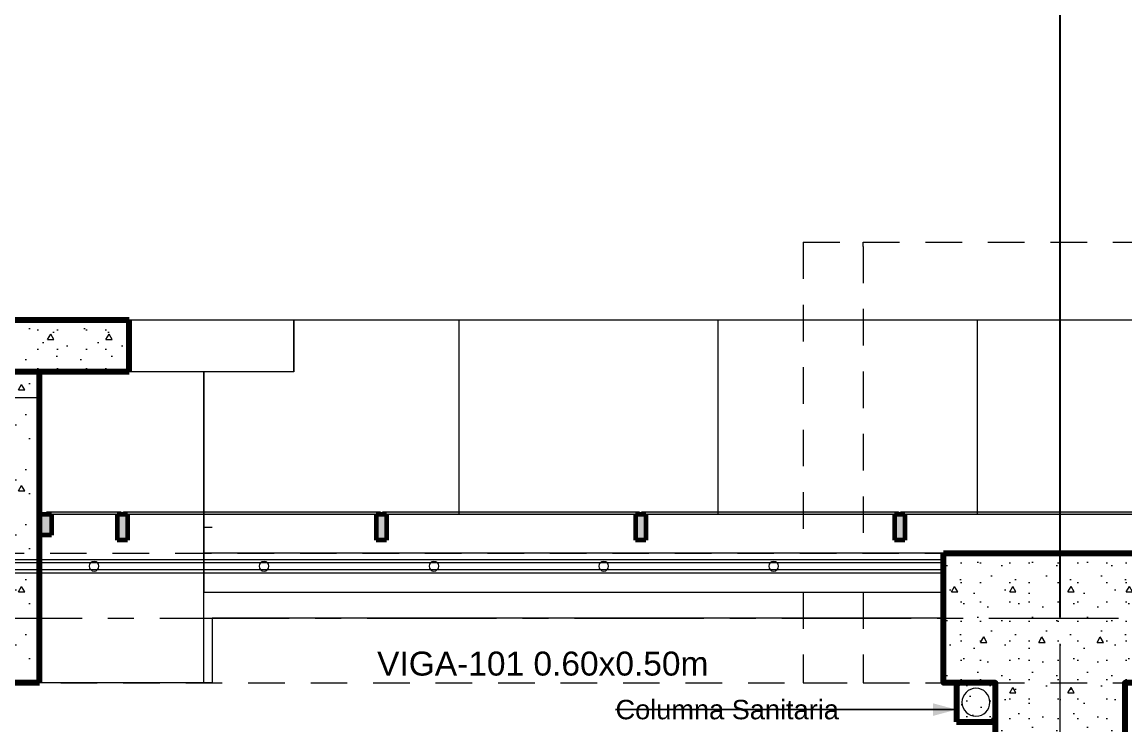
# Model space of a CAD drawing. Header units: inches. Extents: x -38 to 5698, y -33 to 92.
# Drawn here: x 125.814 to 130.07, y 39.238 to 41.95 of the extents above; entities that cross this region are included whole.
import ezdxf

# ---------------------------------------------------------------- set-up
doc = ezdxf.new("R2010")
doc.units = ezdxf.units.IN
doc.header["$MEASUREMENT"] = 0
doc.set_wipeout_variables(frame=1)
doc.header["$PDMODE"] = 1
for name, pattern in [('Hidden Line', [0.195611, 0.141111, -0.0545]), ('Línea Oculta', [0.195611, 0.141111, -0.0545]), ('Punto & Raya', [0.65, 0.5, -0.075, 0, -0.075]), ('Wipeout_Contour', [1, 0, -1])]:
    doc.linetypes.add(name, pattern=pattern)
for name, color, linetype in [('02 _ ARQ _ ALB _ Cotas Ejes', 7, 'Continuous'), ('02 _ ARQ _ ALB _ Ejes Generales', 7, 'Continuous'), ('02 _ ARQ _ ZON _ Espacio.3D', 7, 'Continuous'), ('08 _ STR _ EXT _ 06 Columnas', 7, 'Continuous'), ('08 _ STR _ EXT _ 07 Losa Aligerada', 7, 'Continuous'), ('08 _ STR _ EXT _ 08 Placas Inclinadas', 7, 'Continuous'), ('08 _ STR _ EXT _ 09 Vigas', 7, 'Continuous'), ('Acabado - Muros', 7, 'Continuous'), ('Dibujo 2D - General', 7, 'Continuous'), ('Estructura - 04 MURO', 253, 'Continuous'), ('Estructura - Carga', 7, 'Continuous'), ('Interior - Escaleras & Barandillas', 7, 'Continuous'), ('MEP - HVAC', 7, 'Continuous'), ('Notas - Etiquetas', 251, 'Continuous')]:
    doc.layers.add(name, color=color, linetype=linetype)
doc.styles.add('Estilo_Generado_4', font='swisse.ttf')
doc.dimstyles.new('Estilo_Generado__15', dxfattribs={"dimtxt": 0.125, "dimasz": 0.095, "dimexe": 0.18, "dimexo": 0.003, "dimgap": 0, "dimtad": 0, "dimtih": 1, "dimtoh": 1, "dimzin": 0, "dimdsep": 46, "dimtxsty": 'Estilo_Generado_4', "dimblk": 'ARROWHEAD_6', "dimblk1": 'ARROWHEAD_6', "dimblk2": 'ARROWHEAD_6', "dimcen": 0.09, "dimclrd": 144, "dimclre": 144, "dimclrt": 7, "dimadec": 0, "dimazin": 0, "dimtfac": 1, "dimtdec": 4, "dimtmove": 0, "dimatfit": 3, "dimfxl": 1, "dimtolj": 1, "dimtzin": 0, "dimarcsym": 0})
doc.dimstyles.new('Estilo_Generado__8', dxfattribs={"dimtxt": 0.18, "dimasz": 0.0912, "dimexe": 0.18, "dimexo": 0.0625, "dimgap": 0, "dimtad": 0, "dimtih": 1, "dimtoh": 1, "dimdec": 4, "dimzin": 0, "dimdsep": 46, "dimcen": 0.09, "dimadec": 0, "dimazin": 0, "dimtfac": 1, "dimtdec": 4, "dimtmove": 0, "dimatfit": 3, "dimldrblk": 'ARROWHEAD_5', "dimfxl": 1, "dimtolj": 1, "dimtzin": 0, "dimarcsym": 0})
pattern_1 = [(0, (92.5, 3e-09), (0, 0.3897114), [0.024375, -0.200625]), (0, (92.6125, 0.19486), (0, 0.3897114), [0.024375, -0.200625]), (60, (92.5, 3e-09), (-0.3375, 0.1948557), [0.024375, -0.200625]), (60, (92.725, 3e-09), (-0.3375, 0.1948557), [0.024375, -0.200625]), (120, (92.5244, 3e-09), (0.3375, 0.1948557), [0.024375, -0.200625]), (120, (92.7494, 3e-09), (0.3375, 0.1948557), [0.024375, -0.200625]), (0, (92.500015, 0.0375), (0, 0.075), [0, -0.075, 0, -0.1125]), (45, (92.537515, 0.0375), (-0.05303301, 0.05303301), [0, -0.05625, 0, -0.09375])]

# ---------------------------------------------------------------- blocks, each defined once
blk = doc.blocks.new('ARROWHEAD_6')
at = {"color": 0, "linetype": 'Continuous', "lineweight": 0}
for p, q in [((-0.5, -0.5), (0.5, 0.5)), ((0, 0), (-1, 0))]:
    blk.add_line(p, q, dxfattribs=at)
blk = doc.blocks.new('*D83', base_point=(804.059, 0))
at = {"layer": '02 _ ARQ _ ALB _ Cotas Ejes', "color": 144, "linetype": 'Continuous', "lineweight": -2, "transparency": 16777216}
for p, q in [((122.82, 39.653), (122.82, 45.8378)), ((129.82, 39.653), (129.82, 45.8378)), ((122.915, 45.6578), (126.0886, 45.6578)), ((129.725, 45.6578), (126.4761, 45.6578))]:
    blk.add_line(p, q, dxfattribs=at)
at = {"layer": 'Defpoints', "color": 0, "linetype": 'Continuous', "transparency": 16777216}
for p in [(129.82, 45.6578), (122.82, 39.65), (129.82, 39.65)]:
    blk.add_point(p, dxfattribs=at)
at = {"layer": '02 _ ARQ _ ALB _ Cotas Ejes', "color": 144, "linetype": 'Continuous', "lineweight": -2, "transparency": 16777216, "xscale": 0.095, "yscale": 0.095, "zscale": 0.095, "rotation": 180}
blk.add_blockref('ARROWHEAD_6', (122.82, 45.6578), dxfattribs=at)
at = {"layer": '02 _ ARQ _ ALB _ Cotas Ejes', "color": 144, "linetype": 'Continuous', "lineweight": -2, "transparency": 16777216, "xscale": 0.095, "yscale": 0.095, "zscale": 0.095}
blk.add_blockref('ARROWHEAD_6', (129.82, 45.6578), dxfattribs=at)
at = {"layer": '02 _ ARQ _ ALB _ Cotas Ejes', "color": 7, "linetype": 'Continuous', "lineweight": 13, "transparency": 16777216, "insert": (126.2823, 45.6578), "char_height": 0.125, "attachment_point": 5, "style": 'Estilo_Generado_4'}
blk.add_mtext('\\A1;7.00', dxfattribs=at)
blk = doc.blocks.new('*D84', base_point=(804.059, 0))
at = {"layer": '02 _ ARQ _ ALB _ Cotas Ejes', "color": 144, "linetype": 'Continuous', "lineweight": -2, "transparency": 16777216}
for p, q in [((129.82, 39.653), (129.82, 45.8378)), ((136.82, 39.653), (136.82, 45.8378)), ((129.915, 45.6578), (133.0886, 45.6578)), ((136.725, 45.6578), (133.4761, 45.6578))]:
    blk.add_line(p, q, dxfattribs=at)
at = {"layer": 'Defpoints', "color": 0, "linetype": 'Continuous', "transparency": 16777216}
for p in [(136.82, 45.6578), (129.82, 39.65), (136.82, 39.65)]:
    blk.add_point(p, dxfattribs=at)
at = {"layer": '02 _ ARQ _ ALB _ Cotas Ejes', "color": 144, "linetype": 'Continuous', "lineweight": -2, "transparency": 16777216, "xscale": 0.095, "yscale": 0.095, "zscale": 0.095, "rotation": 180}
blk.add_blockref('ARROWHEAD_6', (129.82, 45.6578), dxfattribs=at)
at = {"layer": '02 _ ARQ _ ALB _ Cotas Ejes', "color": 144, "linetype": 'Continuous', "lineweight": -2, "transparency": 16777216, "xscale": 0.095, "yscale": 0.095, "zscale": 0.095}
blk.add_blockref('ARROWHEAD_6', (136.82, 45.6578), dxfattribs=at)
at = {"layer": '02 _ ARQ _ ALB _ Cotas Ejes', "color": 7, "linetype": 'Continuous', "lineweight": 13, "transparency": 16777216, "insert": (133.2823, 45.6578), "char_height": 0.125, "attachment_point": 5, "style": 'Estilo_Generado_4'}
blk.add_mtext('\\A1;7.00', dxfattribs=at)
blk = doc.blocks.new('*D86', base_point=(804.059, 0))
at = {"layer": '02 _ ARQ _ ALB _ Cotas Ejes', "color": 144, "linetype": 'Continuous', "lineweight": -2, "transparency": 16777216}
for p, q in [((101.57, 39.903), (101.57, 45.4088)), ((144.07, 39.903), (144.07, 45.4088)), ((101.665, 45.2288), (122.5203, 45.2288)), ((143.975, 45.2288), (123.0254, 45.2288))]:
    blk.add_line(p, q, dxfattribs=at)
at = {"layer": 'Defpoints', "color": 0, "linetype": 'Continuous', "transparency": 16777216}
for p in [(144.07, 45.2288), (101.57, 39.9), (144.07, 39.9)]:
    blk.add_point(p, dxfattribs=at)
at = {"layer": '02 _ ARQ _ ALB _ Cotas Ejes', "color": 144, "linetype": 'Continuous', "lineweight": -2, "transparency": 16777216, "xscale": 0.095, "yscale": 0.095, "zscale": 0.095, "rotation": 180}
blk.add_blockref('ARROWHEAD_6', (101.57, 45.2288), dxfattribs=at)
at = {"layer": '02 _ ARQ _ ALB _ Cotas Ejes', "color": 144, "linetype": 'Continuous', "lineweight": -2, "transparency": 16777216, "xscale": 0.095, "yscale": 0.095, "zscale": 0.095}
blk.add_blockref('ARROWHEAD_6', (144.07, 45.2288), dxfattribs=at)
at = {"layer": '02 _ ARQ _ ALB _ Cotas Ejes', "color": 7, "linetype": 'Continuous', "lineweight": 13, "transparency": 16777216, "insert": (122.7728, 45.2288), "char_height": 0.125, "attachment_point": 5, "style": 'Estilo_Generado_4'}
blk.add_mtext('\\A1;42.50', dxfattribs=at)
blk = doc.blocks.new('ARROWHEAD_5')
at = {"linetype": 'Continuous', "lineweight": 0}
blk.add_hatch(color=0, dxfattribs=at).paths.add_polyline_path([(-1, 0.2679), (0, 0), (-1, -0.2679)])
at = {"color": 0, "linetype": 'Continuous', "lineweight": 0}
blk.add_line((0, 0), (-1, 0), dxfattribs=at)

msp = doc.modelspace()

# ---------------------------------------------------------------- hatches: boundary and pattern name
at = {"layer": 'Estructura - Carga', "linetype": 'Continuous', "lineweight": 13}
h = msp.add_hatch(dxfattribs=at)
h.set_pattern_fill('HORMIGÓN_ARMADO_0002', color=251, style=0, pattern_type=2)
h.set_pattern_definition([(0, (92.5, 3e-09), (0, 0.3117692), [0.03, -0.15]), (0, (92.59, 0.1559), (0, 0.3117692), [0.03, -0.15]), (60, (92.5, 3e-09), (-0.27, 0.1558846), [0.03, -0.15]), (60, (92.68, 3e-09), (-0.27, 0.1558846), [0.03, -0.15]), (120, (92.53, 3e-09), (0.27, 0.1558846), [0.03, -0.15]), (120, (92.71, 3e-09), (0.27, 0.1558846), [0.03, -0.15]), (0, (92.500015, 0.03), (0, 0.06), [0, -0.06, 0, -0.09]), (45, (92.530015, 0.03), (-0.04242641, 0.04242641), [0, -0.045, 0, -0.075])])
h.paths.add_polyline_path([(129.42, 39.25), (129.57, 39.25), (129.57, 39.4), (129.42, 39.4)])

# ---------------------------------------------------------------- linework, layer by layer
at = {"layer": '02 _ ARQ _ ZON _ Espacio.3D', "color": 254, "linetype": 'Continuous', "lineweight": 0, "flags": 128}
msp.add_lwpolyline([(136.57, 39.4), (130.07, 39.4), (130.07, 39), (129.57, 39), (129.57, 39.4), (129.37, 39.4), (129.37, 39.65), (126.5479, 39.65), (126.5479, 39.4), (123.07, 39.4), (123.07, 39), (122.845, 39), (122.845, 30.6), (123.07, 30.6), (123.07, 30.1999), (123.07, 29.75), (129.57, 29.75), (129.57, 30.6), (130.07, 30.6), (130.07, 29.75), (135.97, 29.75)], dxfattribs=at)
at = {"layer": '08 _ STR _ EXT _ 07 Losa Aligerada', "color": 7, "linetype": 'Continuous', "lineweight": 18, "flags": 128}
msp.add_lwpolyline([(144.07, 26.75), (144.07, 29.7), (144.07, 29.7), (144.07, 35.2005), (144.87, 35.2005), (145.02, 35.2005), (145.02, 41.1), (131.4553, 41.1), (131.4553, 40.8001), (126.5479, 40.8001), (126.5479, 40.5001), (115.87, 40.5001), (115.87, 43.8736), (108.7699, 43.8736)], dxfattribs=at)
at = {"layer": '08 _ STR _ EXT _ 08 Placas Inclinadas', "color": 251, "linetype": 'Línea Oculta', "lineweight": 13}
for p, q in [((129.0593, 41.0838), (129.0593, 41.1)), ((129.0593, 39.75), (129.0593, 39.4))]:
    msp.add_line(p, q, dxfattribs=at)
at = {"layer": '08 _ STR _ EXT _ 08 Placas Inclinadas', "color": 7, "linetype": 'Continuous', "lineweight": 13}
for p, q in [((128.8284, 39.75), (129.0593, 39.75)), ((129.0593, 39.75), (129.37, 39.75))]:
    msp.add_line(p, q, dxfattribs=at)
at = {"layer": '08 _ STR _ EXT _ 08 Placas Inclinadas', "color": 251, "linetype": 'Línea Oculta', "lineweight": 13, "flags": 128}
for points in [[(128.8284, 41.1), (129.0593, 41.1)], [(129.0593, 41.1), (130.8202, 41.1)], [(128.8284, 39.75), (128.8284, 39.4)], [(128.8284, 39.4), (129.0593, 39.4)], [(129.0593, 39.4), (130.8202, 39.4)]]:
    msp.add_lwpolyline(points, dxfattribs=at)
at = {"layer": '08 _ STR _ EXT _ 09 Vigas', "color": 251, "linetype": 'Hidden Line', "lineweight": 13}
msp.add_line((129.57, 30.2), (129.57, 39.4), dxfattribs=at)
at = {"layer": 'Estructura - Carga', "color": 7, "linetype": 'Continuous', "lineweight": 80, "flags": 128}
msp.add_lwpolyline([(129.42, 39.25), (129.57, 39.25), (129.57, 39.4), (129.42, 39.4)], close=True, dxfattribs=at)
at = {"layer": 'MEP - HVAC', "color": 7, "linetype": 'Continuous', "lineweight": 13, "flags": 128}
msp.add_lwpolyline([(129.495, 39.379, 1), (129.495, 39.271, 1)], format="xyb", close=True, dxfattribs=at)

# ---------------------------------------------------------------- texts
at = {"layer": 'Notas - Etiquetas', "color": 8, "linetype": 'Continuous', "lineweight": 13, "insert": (127.1842, 39.4267), "char_height": 0.0925, "attachment_point": 7, "style": 'Estilo_Generado_4'}
msp.add_mtext('\\A1;{\\pql;\\fSwis721 Ex BT|b0|i0|c0|p34;VIGA-101\\fSwis721 Ex BT|b0|i0|c0|p34; \\fSwis721 Ex BT|b0|i0|c0|p34;0.60\\fSwis721 Ex BT|b0|i0|c0|p34;x\\fSwis721 Ex BT|b0|i0|c0|p34;0.50\\fSwis721 Ex BT|b0|i0|c0|p34;m}', dxfattribs=at)
at = {"layer": 'Notas - Etiquetas', "color": 8, "linetype": 'Continuous', "lineweight": 35, "insert": (128.1042, 39.2963), "char_height": 0.075, "attachment_point": 4, "style": 'Estilo_Generado_4'}
msp.add_mtext('\\A1;{\\pql;\\fSwis721 Ex BT|b0|i0|c0|p34;Columna Sanitaria}', dxfattribs=at)

# ---------------------------------------------------------------- leaders
at = {"layer": 'Notas - Etiquetas', "color": 8, "linetype": 'Continuous', "lineweight": 13, "annotation_type": 0, "has_hookline": 1, "hookline_direction": 1, "text_width": 1.0171}
msp.add_leader([(129.42, 39.2967), (128.1042, 39.2963)], dimstyle='Estilo_Generado__8', dxfattribs=at)

# ---------------------------------------------------------------- next in the draw order: wipeouts: each hides what was drawn before it
at = {"color": 254, "linetype": 'Wipeout_Contour', "lineweight": 0, "ltscale": 5044.455679}
msp.add_wipeout([(130.8202, 40.8001), (126.8625, 40.8001), (126.8625, 40.6001), (126.5161, 40.6001), (126.5161, 39.9), (130.8202, 39.9)], dxfattribs=at).dxf.layer = 'Dibujo 2D - General'

# ---------------------------------------------------------------- next in the draw order: hatches: boundary and pattern name
at = {"layer": 'Dibujo 2D - General', "linetype": 'Continuous', "lineweight": 13}
h = msp.add_hatch(dxfattribs=at)
h.set_pattern_fill('CEMENTO_PULIDO_Y_BRUÑADO_FA', color=9, style=0, pattern_type=2)
h.set_pattern_definition([(0, (92.5, 3e-09), (0, 1), []), (90, (92.5, 3e-09), (-1, 0), [])])
h.paths.add_polyline_path([(130.8202, 40.8001), (126.8625, 40.8001), (126.8625, 40.6001), (126.5161, 40.6001), (126.5161, 39.9), (130.8202, 39.9)])

# ---------------------------------------------------------------- next in the draw order: linework, layer by layer
at = {"layer": 'Dibujo 2D - General', "color": 251, "linetype": 'Continuous', "lineweight": 13, "flags": 128}
msp.add_lwpolyline([(130.8202, 40.8001), (126.8625, 40.8001), (126.8625, 40.6001), (126.5161, 40.6001), (126.5161, 39.9), (130.8202, 39.9)], close=True, dxfattribs=at)

# ---------------------------------------------------------------- next in the draw order: wipeouts: each hides what was drawn before it
at = {"color": 254, "linetype": 'Wipeout_Contour', "lineweight": 0, "ltscale": 3354.849074}
msp.add_wipeout([(126.5161, 39.4), (126.5161, 40.6001), (125.881, 40.6001), (125.881, 39.4)], dxfattribs=at).dxf.layer = '08 _ STR _ EXT _ 08 Placas Inclinadas'
at = {"color": 254, "linetype": 'Wipeout_Contour', "lineweight": 0, "ltscale": 3365.941665}
msp.add_wipeout([(126.5479, 39.9), (131.4047, 39.9), (131.4047, 40.05), (126.5479, 40.05)], dxfattribs=at).dxf.layer = 'Estructura - 04 MURO'

# ---------------------------------------------------------------- next in the draw order: hatches: boundary and pattern name
at = {"layer": '08 _ STR _ EXT _ 08 Placas Inclinadas', "linetype": 'Continuous', "lineweight": 9}
h = msp.add_hatch(dxfattribs=at)
h.set_pattern_fill('HORMIGÓN_EN_MASA_0002', style=0, pattern_type=2)
h.set_pattern_definition(pattern_1)
h.paths.add_polyline_path([(125.881, 39.4), (125.881, 40.6001), (125.5923, 40.6001), (125.5923, 39.4)])
at = {"layer": 'Acabado - Muros', "linetype": 'Continuous', "lineweight": 0}
for points in [[(125.9272, 39.97), (125.9272, 40.05), (125.881, 40.05), (125.881, 39.97)], [(126.2207, 39.95), (126.2207, 40.05), (126.1807, 40.05), (126.1807, 39.95)], [(127.2207, 39.95), (127.2207, 40.05), (127.1807, 40.05), (127.1807, 39.95)], [(128.2207, 39.95), (128.2207, 40.05), (128.1807, 40.05), (128.1807, 39.95)], [(129.2207, 39.95), (129.2207, 40.05), (129.1807, 40.05), (129.1807, 39.95)]]:
    msp.add_hatch(color=254, dxfattribs=at).paths.add_polyline_path(points)
at = {"layer": 'Acabado - Muros', "linetype": 'Continuous', "lineweight": 9}
for points in [[(126.1957, 40.06), (125.9099, 40.06), (125.9099, 40.05), (126.1957, 40.05)], [(127.1957, 40.06), (126.2057, 40.06), (126.2057, 40.05), (127.1957, 40.05)], [(128.1957, 40.06), (127.2057, 40.06), (127.2057, 40.05), (128.1957, 40.05)], [(129.1957, 40.06), (128.2057, 40.06), (128.2057, 40.05), (129.1957, 40.05)], [(130.1957, 40.06), (129.2057, 40.06), (129.2057, 40.05), (130.1957, 40.05)]]:
    msp.add_hatch(color=250, dxfattribs=at).paths.add_polyline_path(points)

# ---------------------------------------------------------------- next in the draw order: linework, layer by layer
at = {"layer": '02 _ ARQ _ ALB _ Ejes Generales', "color": 252, "linetype": 'Punto & Raya', "lineweight": 13}
for p, q in [((129.82, 3.05), (129.82, 44.9)), ((98.3454, 39.65), (147.07, 39.65))]:
    msp.add_line(p, q, dxfattribs=at)
at = {"layer": '08 _ STR _ EXT _ 08 Placas Inclinadas', "color": 251, "linetype": 'Línea Oculta', "lineweight": 13}
msp.add_line((129.0593, 41.0838), (129.0593, 39.9), dxfattribs=at)
at = {"layer": '08 _ STR _ EXT _ 08 Placas Inclinadas', "color": 7, "linetype": 'Continuous', "lineweight": 80}
msp.add_line((125.881, 39.4), (125.881, 40.6001), dxfattribs=at)
at = {"layer": '08 _ STR _ EXT _ 08 Placas Inclinadas', "color": 7, "linetype": 'Continuous', "lineweight": 13}
for p, q in [((129.0593, 39.9), (128.8284, 39.9)), ((129.37, 39.9), (129.0593, 39.9))]:
    msp.add_line(p, q, dxfattribs=at)
at = {"layer": '08 _ STR _ EXT _ 08 Placas Inclinadas', "color": 251, "linetype": 'Línea Oculta', "lineweight": 13, "flags": 128}
msp.add_lwpolyline([(128.8284, 41.1), (128.8284, 39.9)], dxfattribs=at)
at = {"layer": '08 _ STR _ EXT _ 08 Placas Inclinadas', "color": 7, "linetype": 'Continuous', "lineweight": 80, "flags": 128}
for points in [[(125.881, 40.6001), (125.5923, 40.6001)], [(125.881, 39.4), (125.5923, 39.4)]]:
    msp.add_lwpolyline(points, dxfattribs=at)
at = {"layer": '08 _ STR _ EXT _ 08 Placas Inclinadas', "color": 7, "linetype": 'Continuous', "lineweight": 13, "flags": 128}
for points in [[(126.5161, 40.6001), (125.881, 40.6001)], [(126.5161, 39.4), (126.5161, 40.6001)], [(126.5161, 39.4), (125.881, 39.4)]]:
    msp.add_lwpolyline(points, dxfattribs=at)
at = {"layer": '08 _ STR _ EXT _ 09 Vigas', "color": 251, "linetype": 'Hidden Line', "lineweight": 13}
for p, q in [((130.07, 39.9), (129.57, 39.9)), ((123.07, 39.4), (129.57, 39.4))]:
    msp.add_line(p, q, dxfattribs=at)
at = {"layer": 'Acabado - Muros', "color": 7, "linetype": 'Continuous', "lineweight": 60}
for p, q in [((125.9272, 40.05), (125.881, 40.05)), ((125.881, 40.05), (125.881, 39.97)), ((125.9272, 40.05), (125.9272, 39.97)), ((126.2207, 40.05), (126.1807, 40.05)), ((126.1807, 40.05), (126.1807, 39.95)), ((126.2207, 40.05), (126.2207, 39.95)), ((127.2207, 40.05), (127.1807, 40.05)), ((127.1807, 40.05), (127.1807, 39.95)), ((127.2207, 40.05), (127.2207, 39.95)), ((128.2207, 40.05), (128.1807, 40.05)), ((128.1807, 40.05), (128.1807, 39.95)), ((128.2207, 40.05), (128.2207, 39.95)), ((129.2207, 40.05), (129.1807, 40.05)), ((129.1807, 40.05), (129.1807, 39.95)), ((129.2207, 40.05), (129.2207, 39.95)), ((125.9272, 39.97), (125.881, 39.97)), ((126.2207, 39.95), (126.1807, 39.95)), ((127.2207, 39.95), (127.1807, 39.95)), ((128.2207, 39.95), (128.1807, 39.95)), ((129.2207, 39.95), (129.1807, 39.95))]:
    msp.add_line(p, q, dxfattribs=at)
at = {"layer": 'Acabado - Muros', "color": 7, "linetype": 'Continuous', "lineweight": 13, "flags": 128}
for points in [[(126.1957, 40.06), (126.1957, 40.05), (125.9099, 40.05), (125.9099, 40.06)], [(127.1957, 40.06), (127.1957, 40.05), (126.2057, 40.05), (126.2057, 40.06)], [(128.1957, 40.06), (128.1957, 40.05), (127.2057, 40.05), (127.2057, 40.06)], [(129.1957, 40.06), (129.1957, 40.05), (128.2057, 40.05), (128.2057, 40.06)], [(130.1957, 40.06), (130.1957, 40.05), (129.2057, 40.05), (129.2057, 40.06)]]:
    msp.add_lwpolyline(points, close=True, dxfattribs=at)
at = {"layer": 'Estructura - 04 MURO', "color": 7, "linetype": 'Continuous', "lineweight": 13, "flags": 128}
for points in [[(131.4047, 40.05), (126.5479, 40.05)], [(126.5479, 39.9), (129.37, 39.9)]]:
    msp.add_lwpolyline(points, dxfattribs=at)
at = {"layer": 'Interior - Escaleras & Barandillas', "color": 161, "linetype": 'Continuous', "lineweight": 13, "flags": 128}
msp.add_lwpolyline([(126.0922, 39.8313, 1), (126.0922, 39.8688, 1)], format="xyb", close=True, dxfattribs=at)

# ---------------------------------------------------------------- next in the draw order: dimensions: what is measured, and where the dimension line sits
at = {"layer": '02 _ ARQ _ ALB _ Cotas Ejes', "color": 144, "linetype": 'Continuous', "lineweight": 13}
dim = msp.add_linear_dim(base=(136.82, 45.6578), p1=(129.82, 39.65), p2=(136.82, 39.65), dimstyle='Estilo_Generado__15', dxfattribs=at)
dim.commit()
dim.dimension.update_dxf_attribs({"geometry": '*D84', "text_midpoint": (133.2823, 45.6578), "dimtype": 160})

# ---------------------------------------------------------------- next in the draw order: wipeouts: each hides what was drawn before it
at = {"color": 254, "linetype": 'Wipeout_Contour', "lineweight": 0, "ltscale": 3356.367}
msp.add_wipeout([(126.8625, 40.6001), (126.8625, 40.8001), (126.2274, 40.8001), (126.2274, 40.6001)], dxfattribs=at).dxf.layer = '08 _ STR _ EXT _ 08 Placas Inclinadas'
at = {"color": 254, "linetype": 'Wipeout_Contour', "lineweight": 0, "ltscale": 3365.783837}
msp.add_wipeout([(129.0593, 39.75), (129.0593, 39.9), (128.8284, 39.9), (128.8284, 39.75)], dxfattribs=at).dxf.layer = 'Estructura - 04 MURO'

# ---------------------------------------------------------------- next in the draw order: hatches: boundary and pattern name
at = {"layer": '08 _ STR _ EXT _ 08 Placas Inclinadas', "linetype": 'Continuous', "lineweight": 9}
h = msp.add_hatch(dxfattribs=at)
h.set_pattern_fill('HORMIGÓN_EN_MASA_0002', style=0, pattern_type=2)
h.set_pattern_definition(pattern_1)
h.paths.add_polyline_path([(126.2274, 40.6001), (126.2274, 40.8001), (125.5923, 40.8001), (125.5923, 40.6001)])

# ---------------------------------------------------------------- next in the draw order: linework, layer by layer
at = {"layer": '08 _ STR _ EXT _ 08 Placas Inclinadas', "color": 7, "linetype": 'Continuous', "lineweight": 80}
msp.add_line((126.2274, 40.6001), (126.2274, 40.8001), dxfattribs=at)
at = {"layer": '08 _ STR _ EXT _ 08 Placas Inclinadas', "color": 7, "linetype": 'Continuous', "lineweight": 80, "flags": 128}
for points in [[(126.2274, 40.8001), (125.5923, 40.8001)], [(126.2274, 40.6001), (125.5923, 40.6001)]]:
    msp.add_lwpolyline(points, dxfattribs=at)
at = {"layer": '08 _ STR _ EXT _ 08 Placas Inclinadas', "color": 7, "linetype": 'Continuous', "lineweight": 13, "flags": 128}
for points in [[(126.8625, 40.8001), (126.2274, 40.8001)], [(126.8625, 40.6001), (126.8625, 40.8001)], [(126.8625, 40.6001), (126.2274, 40.6001)]]:
    msp.add_lwpolyline(points, dxfattribs=at)

# ---------------------------------------------------------------- next in the draw order: wipeouts: each hides what was drawn before it
at = {"color": 254, "linetype": 'Wipeout_Contour', "lineweight": 0, "ltscale": 3360.702988}
msp.add_wipeout([(128.8284, 39.9), (126.5161, 39.9), (126.5161, 39.75), (128.8284, 39.75)], dxfattribs=at).dxf.layer = 'Estructura - 04 MURO'
at = {"color": 254, "linetype": 'Wipeout_Contour', "lineweight": 0, "ltscale": 3366.865868}
msp.add_wipeout([(129.0593, 39.75), (129.37, 39.75), (129.37, 39.9), (129.0593, 39.9)], dxfattribs=at).dxf.layer = 'Estructura - 04 MURO'

# ---------------------------------------------------------------- next in the draw order: hatches: boundary and pattern name
at = {"layer": '08 _ STR _ EXT _ 06 Columnas', "linetype": 'Continuous', "lineweight": 9}
h = msp.add_hatch(dxfattribs=at)
h.set_pattern_fill('HORMIGÓN_EN_MASA_0002', style=0, pattern_type=2)
h.set_pattern_definition(pattern_1)
h.paths.add_polyline_path([(129.37, 39.9), (129.37, 39.4), (129.57, 39.4), (129.57, 39), (130.07, 39), (130.07, 39.4), (130.27, 39.4), (130.27, 39.9)])

# ---------------------------------------------------------------- next in the draw order: linework, layer by layer
at = {"layer": '08 _ STR _ EXT _ 06 Columnas', "color": 7, "linetype": 'Continuous', "lineweight": 80, "flags": 128}
msp.add_lwpolyline([(129.37, 39.9), (130.27, 39.9), (130.27, 39.4), (130.07, 39.4), (130.07, 39), (129.57, 39), (129.57, 39.4), (129.37, 39.4)], close=True, dxfattribs=at)
at = {"layer": '08 _ STR _ EXT _ 08 Placas Inclinadas', "color": 7, "linetype": 'Continuous', "lineweight": 13}
for p, q in [((129.0593, 39.9), (128.8284, 39.9)), ((129.37, 39.9), (129.0593, 39.9)), ((128.8284, 39.75), (129.0593, 39.75)), ((129.0593, 39.75), (129.37, 39.75))]:
    msp.add_line(p, q, dxfattribs=at)
at = {"layer": '08 _ STR _ EXT _ 09 Vigas', "color": 251, "linetype": 'Hidden Line', "lineweight": 13}
msp.add_line((101.57, 39.9), (144.07, 39.9), dxfattribs=at)
at = {"layer": 'Estructura - 04 MURO', "color": 7, "linetype": 'Continuous', "lineweight": 13}
msp.add_line((126.5161, 39.9), (126.5161, 39.75), dxfattribs=at)
at = {"layer": 'Estructura - 04 MURO', "color": 7, "linetype": 'Continuous', "lineweight": 13, "flags": 128}
for points in [[(128.8284, 39.9), (126.5161, 39.9)], [(126.5161, 39.75), (128.8284, 39.75)]]:
    msp.add_lwpolyline(points, dxfattribs=at)
at = {"layer": 'Interior - Escaleras & Barandillas', "color": 161, "linetype": 'Continuous', "lineweight": 13, "flags": 128}
for points in [[(123.47, 39.875), (123.47, 39.825), (129.37, 39.825), (129.37, 39.875)], [(123.47, 39.8625), (123.47, 39.8375), (129.37, 39.8375), (129.37, 39.8625)], [(123.47, 39.8625), (123.47, 39.8375), (129.37, 39.8375), (129.37, 39.8625)], [(123.47, 39.8625), (123.47, 39.8375), (129.37, 39.8375), (129.37, 39.8625)]]:
    msp.add_lwpolyline(points, close=True, dxfattribs=at)
for points in [[(126.7478, 39.8313, 1), (126.7478, 39.8688, 1)], [(127.4033, 39.8313, 1), (127.4033, 39.8688, 1)], [(128.0589, 39.8313, 1), (128.0589, 39.8688, 1)], [(128.7144, 39.8313, 1), (128.7144, 39.8688, 1)]]:
    msp.add_lwpolyline(points, format="xyb", close=True, dxfattribs=at)

# ---------------------------------------------------------------- next in the draw order: dimensions: what is measured, and where the dimension line sits
at = {"layer": '02 _ ARQ _ ALB _ Cotas Ejes', "color": 144, "linetype": 'Continuous', "lineweight": 13}
for base, p1, p2, picture, middle in [((129.82, 45.6578), (122.82, 39.65), (129.82, 39.65), '*D83', (126.2823, 45.6578)), ((144.07, 45.2288), (101.57, 39.9), (144.07, 39.9), '*D86', (122.7728, 45.2288))]:
    dim = msp.add_linear_dim(base=base, p1=p1, p2=p2, dimstyle='Estilo_Generado__15', dxfattribs=at)
    dim.commit()
    dim.dimension.update_dxf_attribs({"geometry": picture, "text_midpoint": middle, "dimtype": 160})

doc.saveas('drawing.dxf')
